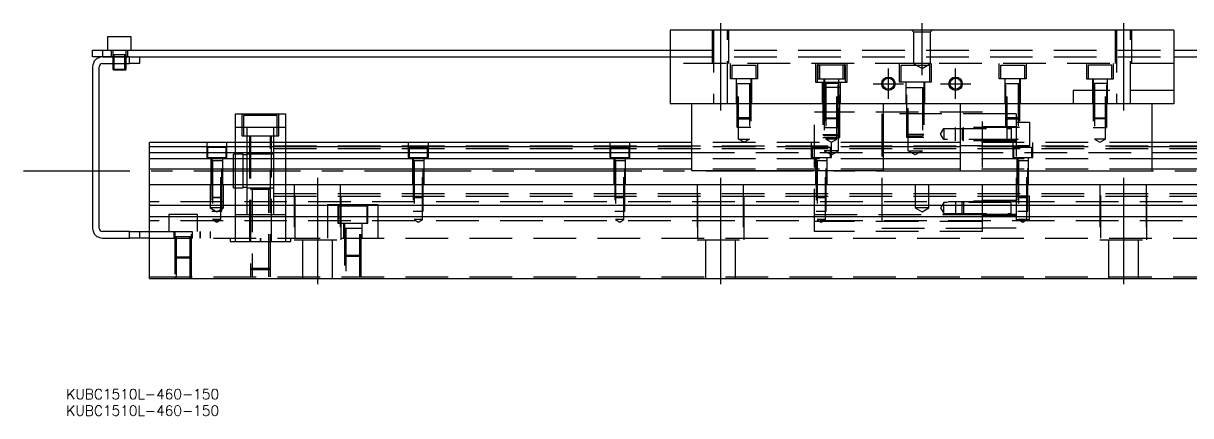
# Model space of a CAD drawing. Extents: x -21 to 663, y -288 to 112.
# Drawn here: x -20.6 to 327, y -288.1 to -171.2 of the extents above; entities that cross this region are included whole.
import ezdxf

# ---------------------------------------------------------------- set-up
doc = ezdxf.new("R2010")
doc.units = 0
doc.linetypes.add('CENTER', pattern=[50.8, 31.75, -6.35, 6.35, -6.35])
doc.linetypes.add('DASHED', pattern=[19.05, 12.7, -6.35])
doc.layers.get('0').update_dxf_attribs({"linetype": 'CONTINUOUS'})
doc.layers.add('CENTER', color=1, linetype='CENTER')
doc.styles.get("Standard").update_dxf_attribs({"font": 'txt.shx', "height": 3, "bigfont": 'bigfont.shx'})

# ---------------------------------------------------------------- blocks, each defined once
blk = doc.blocks.new('*U2')
at = {"color": 7, "linetype": 'CONTINUOUS'}
blk.add_text('KUBC1510L-460-150', height=3, dxfattribs=at).set_placement((-7.83, -283.21))
blk = doc.blocks.new('*U3')
at = {"color": 7, "linetype": 'CONTINUOUS'}
blk.add_text('KUBC1510L-460-150', height=3, dxfattribs=at).set_placement((-7.83, -288.11))

msp = doc.modelspace()

# ---------------------------------------------------------------- linework, layer by layer
at = {"color": 7, "linetype": 'CONTINUOUS'}
for p, q in [((172, -173.2), (172, -195.2)), ((322, -173.2), (172, -173.2)), ((322, -173.2), (322, -195.2)), ((11.5, -175.2), (4.5, -175.2)), ((4.5, -175.2), (4.5, -179.2)), ((11.5, -179.2), (11.5, -175.2)), ((0, -181.2), (0, -179.2)), ((0, -179.2), (3, -179.2)), ((3, -179.2), (3, -181.2)), ((3, -179.2), (172, -179.2)), ((322, -179.2), (491, -179.2)), ((3, -181.2), (0, -181.2)), ((0, -184.2), (0, -232.2)), ((2, -232.2), (2, -184.2)), ((3, -181.2), (11, -181.2)), ((11, -181.2), (3, -181.2)), ((3, -183.2), (11, -183.2)), ((6, -183.2), (6, -184.85)), ((6.35, -183.2), (6.35, -185.2)), ((9.65, -185.2), (9.65, -183.2)), ((10, -184.85), (10, -183.2)), ((11, -181.2), (172, -181.2)), ((11, -183.2), (11, -181.2)), ((14, -183.2), (11, -183.2)), ((14, -181.2), (14, -183.2)), ((322, -181.2), (483, -181.2)), ((6, -184.85), (10, -184.85)), ((6, -184.85), (6.35, -185.2)), ((9.65, -185.2), (6.35, -185.2)), ((9.65, -185.2), (10, -184.85)), ((322, -195.2), (172, -195.2)), ((178.5, -215.2), (178.5, -195.2)), ((235.5, -215.2), (235.5, -195.2)), ((258.5, -215.2), (258.5, -195.2)), ((315.5, -215.2), (315.5, -195.2)), ((42.5, -198.2), (57.5, -198.2)), ((42.5, -198.2), (42.5, -206.7)), ((57.5, -198.2), (57.5, -206.7)), ((178.5, -206.7), (17, -206.7)), ((17, -247.2), (17, -206.7)), ((178.5, -207.952272), (17, -207.952272)), ((258.5, -206.7), (235.5, -206.7)), ((258.5, -207.952272), (235.5, -207.952272)), ((477, -206.7), (315.5, -206.7)), ((477, -207.952272), (315.5, -207.952272)), ((17, -209.72668), (178.5, -209.72668)), ((178.5, -211.623076), (17, -211.623076)), ((235.5, -209.72668), (258.5, -209.72668)), ((258.5, -211.623076), (235.5, -211.623076)), ((315.5, -209.72668), (477, -209.72668)), ((477, -211.623076), (315.5, -211.623076)), ((178.5, -214.677372), (17, -214.677372)), ((235.5, -215.2), (178.5, -215.2)), ((258.5, -214.677372), (235.5, -214.677372)), ((258.5, -215.2), (315.5, -215.2)), ((477, -214.677372), (315.5, -214.677372)), ((17, -219.2), (477, -219.2)), ((53.000006, -220.7), (46.999994, -220.7)), ((53.000006, -220.7), (46.999994, -220.7)), ((477, -225.5), (17, -225.5)), ((477, -228.9), (17, -228.9)), ((11, -233.2), (3, -233.2)), ((3, -235.2), (11, -235.2)), ((11, -235.2), (11, -233.2)), ((11, -233.2), (14, -233.2)), ((14, -235.2), (11, -235.2)), ((14, -233.2), (14, -235.2)), ((14, -233.2), (17, -233.2)), ((17, -235.2), (14, -235.2)), ((17, -247.2), (477, -247.2))]:
    msp.add_line(p, q, dxfattribs=at)
at = {"color": 3, "linetype": 'DASHED'}
for p, q in [((184.500006, -173.2), (184.500006, -183.2)), ((184.9, -173.2), (184.9, -195.2)), ((189.1, -195.2), (189.1, -173.2)), ((189.499994, -183.2), (189.499994, -173.2)), ((244.5, -173.7), (244, -173.2)), ((244.5, -173.7), (244.5, -183.2)), ((244.5, -173.7), (249.5, -173.7)), ((249.5, -173.7), (250, -173.2)), ((249.5, -183.2), (249.5, -173.7)), ((304.500006, -173.2), (304.500006, -183.2)), ((304.9, -173.2), (304.9, -195.2)), ((309.1, -195.2), (309.1, -173.2)), ((309.499994, -183.2), (309.499994, -173.2)), ((5.5, -179.2), (5.5, -181.2)), ((6, -179.2), (6, -183.2)), ((9.783332, -180.6), (6.216708, -180.6)), ((6.35, -180.6), (6.35, -183.2)), ((9.65, -183.2), (9.65, -180.6)), ((10, -183.2), (10, -179.2)), ((10.5, -181.2), (10.5, -179.2)), ((172, -179.2), (322, -179.2)), ((172, -181.2), (322, -181.2)), ((322, -183.2), (172, -183.2)), ((190, -187.7), (190, -183.2)), ((190.5, -183.7), (197.5, -183.7)), ((190.5, -187.7), (190.5, -183.7)), ((197.5, -183.7), (197.5, -187.7)), ((198, -183.2), (198, -187.7)), ((215.25, -183.2), (215.25, -188.7)), ((216.5, -183.7), (215.75, -183.7)), ((215.75, -183.7), (215.75, -188.7)), ((216, -183.2), (216, -187.7)), ((223.5, -183.7), (216.5, -183.7)), ((216.5, -183.7), (216.5, -187.7)), ((223.5, -183.7), (216.5, -183.7)), ((223.5, -187.7), (223.5, -183.7)), ((224.25, -183.7), (223.5, -183.7)), ((224, -187.7), (224, -183.2)), ((224.25, -188.7), (224.25, -183.7)), ((224.75, -188.7), (224.75, -183.2)), ((240.25, -188.7), (240.25, -183.2)), ((240.75, -183.7), (241.5, -183.7)), ((240.75, -188.7), (240.75, -183.7)), ((241.5, -183.7), (248.5, -183.7)), ((249.5, -183.2), (244.5, -183.2)), ((244.5, -183.2), (247, -184.643376)), ((247, -184.643376), (249.5, -183.2)), ((248.5, -183.7), (249.25, -183.7)), ((249.25, -183.7), (249.25, -188.7)), ((249.75, -183.2), (249.75, -188.7)), ((270, -187.7), (270, -183.2)), ((270.5, -183.7), (277.5, -183.7)), ((270.5, -187.7), (270.5, -183.7)), ((277.5, -183.7), (277.5, -187.7)), ((278, -183.2), (278, -187.7)), ((296, -183.2), (296, -187.7)), ((303.5, -183.7), (296.5, -183.7)), ((296.5, -183.7), (296.5, -187.7)), ((303.5, -187.7), (303.5, -183.7)), ((304, -187.7), (304, -183.2)), ((198, -187.7), (190, -187.7)), ((191.75, -195.2), (191.75, -187.7)), ((192.000006, -202.2), (191.999986, -187.7)), ((196.000014, -187.7), (195.999994, -202.2)), ((196.25, -187.7), (196.25, -195.2)), ((216, -187.7), (224, -187.7)), ((217.75, -187.7), (217.75, -195.2)), ((217.999986, -187.7), (218.000006, -202.2)), ((221.999994, -202.2), (222.000014, -187.7)), ((222.25, -195.2), (222.25, -187.7)), ((278, -187.7), (270, -187.7)), ((271.75, -195.2), (271.75, -187.7)), ((272.000006, -202.2), (271.999986, -187.7)), ((276.000014, -187.7), (275.999994, -202.2)), ((276.25, -187.7), (276.25, -195.2)), ((296, -187.7), (304, -187.7)), ((297.75, -187.7), (297.75, -195.2)), ((297.999986, -187.7), (298.000006, -202.2)), ((301.999994, -202.2), (302.000014, -187.7)), ((302.25, -195.2), (302.25, -187.7)), ((191.999994, -189.1), (196.000006, -189.1)), ((192.35, -205.7), (192.35, -189.1)), ((195.65, -189.1), (195.65, -205.7)), ((215.25, -188.7), (224.75, -188.7)), ((217.25, -188.7), (217.25, -195.2)), ((222.500006, -190.3), (217.499994, -190.3)), ((217.500006, -188.7), (217.500006, -205.2)), ((217.9, -190.3), (217.9, -209.2)), ((222.000006, -189.1), (217.999994, -189.1)), ((218.35, -189.1), (218.35, -205.7)), ((221.65, -205.7), (221.65, -189.1)), ((222.1, -209.2), (222.1, -190.3)), ((222.499994, -205.2), (222.499994, -188.7)), ((222.75, -195.2), (222.75, -188.7)), ((249.75, -188.7), (240.25, -188.7)), ((242.25, -195.2), (242.25, -188.7)), ((242.499994, -190.3), (247.500006, -190.3)), ((242.500006, -205.2), (242.500006, -188.7)), ((242.9, -209.2), (242.9, -190.3)), ((247.1, -190.3), (247.1, -209.2)), ((247.499994, -188.7), (247.499994, -205.2)), ((247.75, -188.7), (247.75, -195.2)), ((271.999994, -189.1), (276.000006, -189.1)), ((272.35, -205.7), (272.35, -189.1)), ((275.65, -189.1), (275.65, -205.7)), ((302.000006, -189.1), (297.999994, -189.1)), ((298.35, -189.1), (298.35, -205.7)), ((301.65, -205.7), (301.65, -189.1)), ((292, -191.2), (292, -195.2)), ((322, -191.2), (292, -191.2)), ((215, -233.2), (215, -195.2)), ((265, -197.7), (215, -197.7)), ((265, -233.2), (265, -195.2)), ((44.5, -198.2), (44.5, -204.7)), ((55, -198.7), (45, -198.7)), ((45, -198.7), (45, -204.7)), ((55, -204.7), (55, -198.7)), ((55.5, -204.7), (55.5, -198.2)), ((196, -199.35), (192, -199.35)), ((192.35, -199.7), (192, -199.35)), ((192.35, -199.7), (195.65, -199.7)), ((196, -199.35), (195.65, -199.7)), ((218, -199.35), (222, -199.35)), ((218, -199.35), (218.35, -199.7)), ((221.65, -199.7), (218.35, -199.7)), ((221.65, -199.7), (222, -199.35)), ((272, -198.2), (235, -198.2)), ((235, -198.2), (235, -232.2)), ((265, -232.2), (265, -198.2)), ((272.35, -198.2), (272, -198.2)), ((276, -199.35), (272, -199.35)), ((272.35, -199.7), (272, -199.35)), ((275, -198.2), (272.35, -198.2)), ((272.35, -199.7), (275.65, -199.7)), ((275, -198.2), (275, -232.2)), ((275, -200.7), (279, -200.7)), ((276, -199.35), (275.65, -199.7)), ((279, -200.7), (279, -207.7)), ((298, -199.35), (302, -199.35)), ((298, -199.35), (298.35, -199.7)), ((301.65, -199.7), (298.35, -199.7)), ((301.65, -199.7), (302, -199.35)), ((46, -202.2), (42.5, -202.2)), ((44.5, -204.7), (55.5, -204.7)), ((46, -204.7), (46, -202.2)), ((54, -202.2), (46, -202.2)), ((46, -206.7), (46, -204.7)), ((46.75, -204.7), (46.75, -236.2)), ((46.999939, -204.7), (47.000006, -246.7)), ((52.999994, -246.7), (53.000061, -204.7)), ((53.25, -236.2), (53.25, -204.7)), ((54, -204.7), (54, -202.2)), ((57.5, -202.2), (54, -202.2)), ((54, -206.7), (54, -204.7)), ((195.999994, -202.2), (192.000006, -202.2)), ((217.5, -204.3), (222.5, -204.3)), ((217.5, -204.3), (217.9, -204.7)), ((222.1, -204.7), (217.9, -204.7)), ((218.000006, -202.2), (221.999994, -202.2)), ((222.1, -204.7), (222.5, -204.3)), ((247.5, -204.3), (242.5, -204.3)), ((242.9, -204.7), (242.5, -204.3)), ((242.9, -204.7), (247.1, -204.7)), ((247.5, -204.3), (247.1, -204.7)), ((252.547372, -204.2), (253.5, -202.55)), ((253.5, -205.85), (252.547372, -204.2)), ((253.5, -202.55), (253.5, -205.85)), ((253.5, -202.55), (273.6, -202.55)), ((275, -202.199975), (257, -202.200006)), ((257, -206.199994), (257, -202.200006)), ((259, -202.55), (259.35, -202.2)), ((259, -202.55), (259, -204.9)), ((259, -204.9), (259, -205.85)), ((259.35, -204.9), (259.35, -202.2)), ((259.35, -206.2), (259.35, -204.9)), ((265, -201.95), (275, -201.95)), ((275.999994, -202.2), (272.000006, -202.2)), ((273.6, -202.199994), (273.6, -206.200006)), ((298.000006, -202.2), (301.999994, -202.2)), ((34, -206.7), (34, -211.2)), ((39.75, -208.2), (34.25, -208.2)), ((34.25, -208.2), (34.25, -211.2)), ((39.75, -211.2), (39.75, -208.2)), ((40, -211.2), (40, -206.7)), ((42.5, -206.7), (42.5, -219.2)), ((46, -215.2), (46, -206.7)), ((54, -215.2), (54, -206.7)), ((54, -207.699332), (427.005, -207.699332)), ((54, -208.449332), (427, -208.449332)), ((57.5, -206.7), (57.5, -219.2)), ((94, -206.7), (94, -211.2)), ((99.75, -208.2), (94.25, -208.2)), ((94.25, -208.2), (94.25, -211.2)), ((99.75, -211.2), (99.75, -208.2)), ((100, -211.2), (100, -206.7)), ((154, -206.7), (154, -211.2)), ((159.75, -208.2), (154.25, -208.2)), ((154.25, -208.2), (154.25, -211.2)), ((159.75, -211.2), (159.75, -208.2)), ((160, -211.2), (160, -206.7)), ((235.5, -206.7), (178.5, -206.7)), ((235.5, -207.952272), (178.5, -207.952272)), ((192.35, -205.7), (195.65, -205.7)), ((194, -206.652628), (192.35, -205.7)), ((195.65, -205.7), (194, -206.652628)), ((214, -206.7), (214, -211.2)), ((219.75, -208.2), (214.25, -208.2)), ((214.25, -208.2), (214.25, -211.2)), ((217.500006, -205.2), (222.499994, -205.2)), ((221.65, -205.7), (218.35, -205.7)), ((218.35, -205.7), (220, -206.652628)), ((219.75, -211.2), (219.75, -208.2)), ((220, -206.652628), (221.65, -205.7)), ((220, -211.2), (220, -206.7)), ((247.499994, -205.2), (242.500006, -205.2)), ((273.6, -205.85), (253.5, -205.85)), ((275, -206.200025), (257, -206.199994)), ((315.5, -206.7), (258.5, -206.7)), ((265, -207.700006), (258.5, -207.700006)), ((315.5, -207.952272), (258.5, -207.952272)), ((259.35, -206.2), (259, -205.85)), ((275, -206.45), (265, -206.45)), ((272.35, -205.7), (275.65, -205.7)), ((274, -206.652628), (272.35, -205.7)), ((275.65, -205.7), (274, -206.652628)), ((274, -206.7), (274, -211.2)), ((279.75, -208.2), (274.25, -208.2)), ((274.25, -208.2), (274.25, -211.2)), ((275, -207.7), (279, -207.7)), ((279, -207.7), (275, -207.7)), ((279.75, -211.2), (279.75, -208.2)), ((280, -211.2), (280, -206.7)), ((301.65, -205.7), (298.35, -205.7)), ((298.35, -205.7), (300, -206.652628)), ((300, -206.652628), (301.65, -205.7)), ((34, -211.2), (40, -211.2)), ((35.25, -211.2), (35.25, -219.2)), ((35.500006, -211.2), (35.500006, -227.2)), ((38.499994, -227.2), (38.499994, -211.2)), ((38.75, -219.2), (38.75, -211.2)), ((42, -215.2), (42, -210.2)), ((42.5, -210.2), (42, -210.2)), ((44.85, -210.2), (42.5, -210.2)), ((44.85, -215.2), (44.85, -210.2)), ((46, -210.4), (44.85, -210.4)), ((47, -210.2), (46, -210.2)), ((53, -210.2), (47, -210.2)), ((54, -210.2), (53, -210.2)), ((94, -211.2), (100, -211.2)), ((95.25, -211.2), (95.25, -219.2)), ((95.500006, -211.2), (95.500006, -227.2)), ((98.499994, -227.2), (98.499994, -211.2)), ((98.75, -219.2), (98.75, -211.2)), ((154, -211.2), (160, -211.2)), ((155.25, -211.2), (155.25, -219.2)), ((155.500006, -211.2), (155.500006, -227.2)), ((158.499994, -227.2), (158.499994, -211.2)), ((158.75, -219.2), (158.75, -211.2)), ((178.5, -209.72668), (235.5, -209.72668)), ((235.5, -211.623076), (178.5, -211.623076)), ((214, -211.2), (220, -211.2)), ((215.25, -211.2), (215.25, -219.2)), ((215.500006, -211.2), (215.500006, -227.2)), ((222.1, -209.2), (217.9, -209.2)), ((217.9, -209.2), (220, -210.412436)), ((218.499994, -227.2), (218.499994, -211.2)), ((218.75, -219.2), (218.75, -211.2)), ((220, -210.412436), (222.1, -209.2)), ((242.9, -209.2), (247.1, -209.2)), ((245, -210.412436), (242.9, -209.2)), ((247.1, -209.2), (245, -210.412436)), ((258.5, -209.72668), (315.5, -209.72668)), ((315.5, -211.623076), (258.5, -211.623076)), ((274, -211.2), (280, -211.2)), ((275.25, -211.2), (275.25, -219.2)), ((275.500006, -211.2), (275.500006, -227.2)), ((278.499994, -227.2), (278.499994, -211.2)), ((278.75, -219.2), (278.75, -211.2)), ((38.500006, -212.2), (35.499994, -212.2)), ((35.75, -212.2), (35.75, -229.7)), ((38.25, -229.7), (38.25, -212.2)), ((42, -219.2), (42, -215.2)), ((44.85, -219.2), (44.85, -215.2)), ((46, -219.2), (46, -215.2)), ((54, -219.2), (54, -215.2)), ((98.500006, -212.2), (95.499994, -212.2)), ((95.75, -212.2), (95.75, -229.7)), ((98.25, -229.7), (98.25, -212.2)), ((158.500006, -212.2), (155.499994, -212.2)), ((155.75, -212.2), (155.75, -229.7)), ((158.25, -229.7), (158.25, -212.2)), ((235.5, -214.677372), (178.5, -214.677372)), ((218.500006, -212.2), (215.499994, -212.2)), ((215.75, -212.2), (215.75, -229.7)), ((218.25, -229.7), (218.25, -212.2)), ((315.5, -214.677372), (258.5, -214.677372)), ((278.500006, -212.2), (275.499994, -212.2)), ((275.75, -212.2), (275.75, -229.7)), ((278.25, -229.7), (278.25, -212.2)), ((35, -219.2), (35, -226.2)), ((39, -226.2), (39, -219.2)), ((42, -220.2), (42, -219.2)), ((42, -220.2), (42.5, -220.2)), ((42.5, -219.2), (42.5, -225.5)), ((42.5, -220.2), (44.85, -220.2)), ((44.85, -220.2), (44.85, -219.2)), ((44.85, -220), (46, -220)), ((46, -225.5), (46, -219.2)), ((46, -220.2), (47, -220.2)), ((47, -220.2), (53, -220.2)), ((47.5, -220.7), (47.5, -246.7)), ((52.5, -246.7), (52.5, -220.7)), ((53, -220.2), (54, -220.2)), ((54, -225.5), (54, -219.2)), ((54, -221.95), (427, -221.95)), ((57.5, -219.2), (57.5, -225.5)), ((60, -219.2), (60, -235.7)), ((60.291796, -235.2), (60.291796, -219.2)), ((73.708204, -219.2), (73.708204, -235.2)), ((74, -235.7), (74, -219.2)), ((180, -219.2), (180, -235.7)), ((180.291796, -235.2), (180.291796, -219.2)), ((193.708204, -219.2), (193.708204, -235.2)), ((194, -235.7), (194, -219.2)), ((245, -219.2), (245, -226.2)), ((249, -226.2), (249, -219.2)), ((300, -219.2), (300, -235.7)), ((300.291796, -235.2), (300.291796, -219.2)), ((313.708204, -219.2), (313.708204, -235.2)), ((314, -235.7), (314, -219.2)), ((477, -224.35), (17, -224.35)), ((35.5, -222.95), (38.5, -222.95)), ((35.5, -222.95), (35.75, -223.2)), ((38.25, -223.2), (35.75, -223.2)), ((38.25, -223.2), (38.5, -222.95)), ((42.5, -225.5), (42.5, -228.9)), ((46, -228.2), (46, -225.5)), ((54, -222.7), (427.005, -222.7)), ((54, -228.2), (54, -225.5)), ((57.5, -225.5), (57.5, -228.9)), ((70, -225.2), (70, -225.5)), ((70, -225.2), (73.708204, -225.2)), ((70, -225.5), (70, -228.9)), ((73, -225.2), (73, -230.7)), ((73.708204, -225.7), (73.25, -225.7)), ((73.25, -225.7), (73.25, -228.9)), ((73.708204, -225.2), (85, -225.2)), ((81.75, -225.7), (73.708204, -225.7)), ((81.75, -228.9), (81.75, -225.7)), ((82, -230.7), (82, -225.2)), ((85, -225.2), (85, -225.5)), ((85, -225.5), (85, -228.9)), ((95.5, -222.95), (98.5, -222.95)), ((95.5, -222.95), (95.75, -223.2)), ((98.25, -223.2), (95.75, -223.2)), ((98.25, -223.2), (98.5, -222.95)), ((155.5, -222.95), (158.5, -222.95)), ((155.5, -222.95), (155.75, -223.2)), ((158.25, -223.2), (155.75, -223.2)), ((158.25, -223.2), (158.5, -222.95)), ((215.5, -222.95), (218.5, -222.95)), ((215.5, -222.95), (215.75, -223.2)), ((218.25, -223.2), (215.75, -223.2)), ((218.25, -223.2), (218.5, -222.95)), ((253.5, -224.55), (252.547372, -226.2)), ((253.5, -227.85), (253.5, -224.55)), ((273.6, -224.55), (253.5, -224.55)), ((275, -224.199975), (257, -224.200006)), ((257, -224.200006), (257, -228.199994)), ((259.35, -224.2), (259, -224.55)), ((259, -225.5), (259, -224.55)), ((259, -227.85), (259, -225.5)), ((259.35, -224.2), (259.35, -225.5)), ((259.35, -225.5), (259.35, -228.2)), ((275, -223.95), (265, -223.95)), ((273.6, -228.200006), (273.6, -224.199994)), ((279, -222.7), (275, -222.7)), ((275.5, -222.95), (278.5, -222.95)), ((275.5, -222.95), (275.75, -223.2)), ((278.25, -223.2), (275.75, -223.2)), ((278.25, -223.2), (278.5, -222.95)), ((279, -229.7), (279, -222.7)), ((31.25, -228.2), (22.75, -228.2)), ((22.75, -228.2), (22.75, -228.9)), ((22.75, -228.9), (22.75, -233.2)), ((31.25, -228.9), (31.25, -228.2)), ((31.25, -233.2), (31.25, -228.9)), ((39, -226.2), (35, -226.2)), ((35, -226.2), (37, -227.3547)), ((35.500006, -227.2), (38.499994, -227.2)), ((37, -227.3547), (39, -226.2)), ((42.5, -228.2), (46, -228.2)), ((42.5, -228.9), (42.5, -236.2)), ((46, -228.2), (47, -228.2)), ((47, -228.2), (47.5, -228.2)), ((47.5, -228.2), (52.5, -228.2)), ((52.5, -228.2), (53, -228.2)), ((53, -228.2), (54, -228.2)), ((54, -228.2), (57.5, -228.2)), ((57.5, -228.9), (57.5, -236.2)), ((70, -228.9), (70, -235.2)), ((73.25, -228.9), (73.25, -230.7)), ((81.75, -230.7), (81.75, -228.9)), ((85, -228.9), (85, -235.2)), ((95.500006, -227.2), (98.499994, -227.2)), ((155.500006, -227.2), (158.499994, -227.2)), ((215, -228.2), (265, -228.2)), ((215.500006, -227.2), (218.499994, -227.2)), ((249, -226.2), (245, -226.2)), ((245, -226.2), (247, -227.3547)), ((247, -227.3547), (249, -226.2)), ((252.547372, -226.2), (253.5, -227.85)), ((253.5, -227.85), (273.6, -227.85)), ((275, -228.200025), (257, -228.199994)), ((259, -227.85), (259.35, -228.2)), ((265, -228.45), (275, -228.45)), ((275.500006, -227.2), (278.499994, -227.2)), ((477, -230.05), (17, -230.05)), ((38.25, -229.7), (35.75, -229.7)), ((35.75, -229.7), (37, -230.421688)), ((37, -230.421688), (38.25, -229.7)), ((73, -230.7), (82, -230.7)), ((74.75, -230.7), (74.75, -235.2)), ((80.000006, -232.3), (74.999994, -232.3)), ((75.000006, -230.7), (75.000006, -246.7)), ((75.4, -232.3), (75.4, -246.7)), ((79.6, -246.7), (79.6, -232.3)), ((79.999994, -246.7), (79.999994, -230.7)), ((80.25, -235.2), (80.25, -230.7)), ((98.25, -229.7), (95.75, -229.7)), ((95.75, -229.7), (97, -230.421688)), ((97, -230.421688), (98.25, -229.7)), ((158.25, -229.7), (155.75, -229.7)), ((155.75, -229.7), (157, -230.421688)), ((157, -230.421688), (158.25, -229.7)), ((265, -230.208332), (215, -230.208332)), ((218.25, -229.7), (215.75, -229.7)), ((215.75, -229.7), (217, -230.421688)), ((217, -230.421688), (218.25, -229.7)), ((235, -232.2), (265, -232.2)), ((275, -232.2), (265, -232.2)), ((275, -229.7), (279, -229.7)), ((278.25, -229.7), (275.75, -229.7)), ((275.75, -229.7), (277, -230.421688)), ((277, -230.421688), (278.25, -229.7)), ((17, -233.2), (35, -233.2)), ((17, -235.2), (477, -235.2)), ((24.25, -233.2), (24.25, -235.2)), ((24.5, -233.2), (24.5, -246.7)), ((29.5, -234.8), (24.5, -234.8)), ((24.9, -234.8), (24.9, -246.7)), ((29.1, -246.7), (29.1, -234.8)), ((29.5, -246.7), (29.5, -233.2)), ((29.75, -235.2), (29.75, -233.2)), ((32, -235.2), (32, -233.2)), ((32, -233.2), (32, -235.2)), ((35, -233.2), (35, -235.2)), ((41, -235.2), (41, -236.2)), ((41, -236.2), (50, -236.2)), ((50, -235.2), (50, -236.2)), ((50, -236.2), (50, -235.2)), ((50, -236.2), (59, -236.2)), ((59, -236.2), (59, -235.2)), ((60, -235.7), (74, -235.7)), ((62.5, -235.7), (62.5, -247.2)), ((71.5, -247.2), (71.5, -235.7)), ((180, -235.7), (194, -235.7)), ((182.5, -235.7), (182.5, -247.2)), ((191.5, -247.2), (191.5, -235.7)), ((265, -233.2), (215, -233.2)), ((300, -235.7), (314, -235.7)), ((302.5, -235.7), (302.5, -247.2)), ((311.5, -247.2), (311.5, -235.7)), ((24.5, -240.8), (29.5, -240.8)), ((24.5, -240.8), (24.9, -241.2)), ((29.1, -241.2), (24.9, -241.2)), ((29.1, -241.2), (29.5, -240.8)), ((75, -240.3), (80, -240.3)), ((75, -240.3), (75.4, -240.7)), ((79.6, -240.7), (75.4, -240.7)), ((79.6, -240.7), (80, -240.3)), ((17, -246.7), (477, -246.7)), ((24.500006, -247.2), (24.500006, -246.7)), ((24.9, -246.7), (24.9, -247.2)), ((29.1, -247.2), (29.1, -246.7)), ((29.499994, -246.7), (29.499994, -247.2)), ((47, -244.2), (53, -244.2)), ((47, -244.2), (47.5, -244.7)), ((52.5, -244.7), (47.5, -244.7)), ((52.5, -244.7), (53, -244.2))]:
    msp.add_line(p, q, dxfattribs=at)
at = {"color": 3, "linetype": 'CONTINUOUS'}
for centre in [(237, -189.2), (257, -189.2)]:
    msp.add_circle(centre, 2, dxfattribs=at)
at = {"color": 7, "linetype": 'CONTINUOUS'}
for centre in [(237, -189.2), (257, -189.2)]:
    msp.add_circle(centre, 1.65, dxfattribs=at)
for centre, radius, start, end in [((3, -184.2), 3, 90, 180), ((3, -184.2), 1, 90, 180), ((3, -232.2), 3, 180, 270), ((3, -232.2), 1, 180, 270)]:
    msp.add_arc(centre, radius, start, end, dxfattribs=at)
at = {"layer": 'CENTER', "color": 1, "linetype": 'CENTER'}
for p, q in [((187, -171.2), (187, -197.2)), ((247, -186.643376), (247, -171.2)), ((307, -171.2), (307, -197.2)), ((237, -193.7), (237, -184.7)), ((257, -193.7), (257, -184.7)), ((232.5, -189.2), (241.5, -189.2)), ((252.5, -189.2), (261.5, -189.2)), ((-20.607194, -215.2), (527.569477, -215.2)), ((67, -217.2), (67, -249.2)), ((187, -217.2), (187, -249.2)), ((307, -217.2), (307, -249.2))]:
    msp.add_line(p, q, dxfattribs=at)

# ---------------------------------------------------------------- block references
at = {"color": 7, "linetype": 'CONTINUOUS'}
for name in ['*U2', '*U3']:
    msp.add_blockref(name, (0, 0), dxfattribs=at)

doc.saveas('drawing.dxf')
